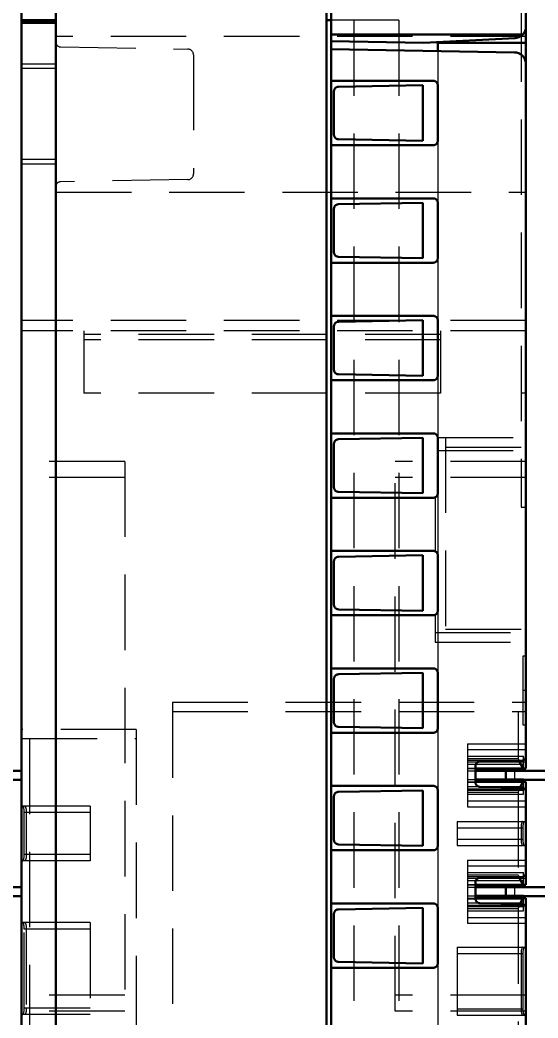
# Model space of a CAD drawing. Extents: x -891 to 6596, y -1 to 298.
# Drawn here: x -338.2 to -334.76, y 172.46 to 179.07 of the extents above; entities that cross this region are included whole.
import ezdxf

# ---------------------------------------------------------------- set-up
doc = ezdxf.new("R2010")
doc.units = 0
doc.header["$MEASUREMENT"] = 0
doc.linetypes.add('Center', pattern=[1.5, 0.45, -0.5, 0.05, -0.5])
doc.linetypes.add('DASHED', pattern=[0.75, 0.5, -0.25])
for name, color, linetype, lineweight in [('AM_0', 7, 'Continuous', 50), ('AM_4', 3, 'Continuous', 25), ('AM_7', 7, 'Center', 25), ('AM_9', 6, 'DASHED', 25)]:
    doc.layers.add(name, color=color, linetype=linetype, lineweight=lineweight)

msp = doc.modelspace()

# ---------------------------------------------------------------- linework, layer by layer
at = {"layer": 'AM_0'}
for p, q in [((-338.1855, 184.1191), (-338.1855, 164.5302)), ((-334.8449, 184.0728), (-334.8449, 174.1117)), ((-337.9578, 165.2317), (-337.9578, 180.1111)), ((-336.166, 165.2287), (-336.166, 180.1111)), ((-336.1356, 180.1111), (-336.1356, 164.9857)), ((-338.1855, 179.071), (-337.9578, 179.071)), ((-337.9578, 179.0607), (-338.1855, 179.0607)), ((-336.166, 179.071), (-336.1356, 179.071)), ((-334.8655, 178.9774), (-336.1356, 178.9774)), ((-336.1356, 178.9325), (-335.5222, 178.9218)), ((-335.5222, 178.9218), (-334.9169, 178.9536)), ((-335.4285, 178.867), (-335.4285, 178.9206)), ((-334.8449, 178.9206), (-335.4285, 178.9206)), ((-334.9195, 178.8582), (-336.1356, 178.8794)), ((-335.4588, 178.6698), (-336.1356, 178.6698)), ((-335.5273, 178.6403), (-336.0862, 178.6305)), ((-335.5273, 178.2725), (-335.5273, 178.6403)), ((-335.4285, 178.2733), (-335.4285, 178.6394)), ((-336.116, 178.6002), (-336.116, 178.3126)), ((-336.1356, 178.2429), (-335.4588, 178.2429)), ((-336.0862, 178.2822), (-335.5273, 178.2725)), ((-335.4588, 177.8908), (-336.1356, 177.8908)), ((-335.5273, 177.8613), (-336.0862, 177.8516)), ((-335.5273, 177.4935), (-335.5273, 177.8613)), ((-335.4285, 177.4943), (-335.4285, 177.8604)), ((-336.116, 177.8212), (-336.116, 177.5336)), ((-336.1356, 177.464), (-335.4588, 177.464)), ((-336.0862, 177.5032), (-335.5273, 177.4935)), ((-335.4588, 177.1118), (-336.1356, 177.1118)), ((-335.5273, 177.0823), (-336.0862, 177.0726)), ((-335.5273, 176.7145), (-335.5273, 177.0823)), ((-335.4285, 176.7154), (-335.4285, 177.0815)), ((-336.116, 177.0422), (-336.116, 176.7546)), ((-336.0862, 176.7243), (-335.5273, 176.7145)), ((-336.1356, 176.685), (-335.4588, 176.685)), ((-335.4588, 176.3329), (-336.1356, 176.3329)), ((-336.116, 176.2632), (-336.116, 175.9757)), ((-335.5273, 176.3034), (-336.0862, 176.2936)), ((-335.5273, 175.9355), (-335.5273, 176.3034)), ((-335.4285, 175.9364), (-335.4285, 176.3025)), ((-336.0862, 175.9453), (-335.5273, 175.9355)), ((-336.1356, 175.906), (-335.4588, 175.906)), ((-335.4588, 175.5539), (-336.1356, 175.5539)), ((-336.116, 175.4843), (-336.116, 175.1967)), ((-335.5273, 175.5244), (-336.0862, 175.5146)), ((-335.5273, 175.1566), (-335.5273, 175.5244)), ((-335.4285, 175.1574), (-335.4285, 175.5235)), ((-336.0862, 175.1663), (-335.5273, 175.1566)), ((-336.1356, 175.1271), (-335.4588, 175.1271)), ((-335.4588, 174.7749), (-336.1356, 174.7749)), ((-335.5273, 174.7454), (-336.0862, 174.7357)), ((-335.5273, 174.3776), (-335.5273, 174.7454)), ((-335.4285, 174.3785), (-335.4285, 174.7446)), ((-336.116, 174.7053), (-336.116, 174.4177)), ((-336.1356, 174.3481), (-335.4588, 174.3481)), ((-336.0862, 174.3874), (-335.5273, 174.3776)), ((-334.8748, 174.1625), (-335.1491, 174.1577)), ((-334.8891, 174.1623), (-334.8657, 174.1117)), ((-338.4862, 174.0965), (-338.1855, 174.0965)), ((-335.179, 174.1274), (-335.179, 174.02)), ((-335.179, 174.1117), (-334.8449, 174.1117)), ((-335.179, 174.0957), (-334.8598, 174.0957)), ((-334.9776, 174.0965), (-334.6769, 174.0965)), ((-334.9776, 174.0965), (-334.9776, 174.0358)), ((-334.8598, 174.0957), (-334.8598, 174.1117)), ((-338.4862, 174.0358), (-338.1855, 174.0358)), ((-335.179, 174.038), (-334.8598, 174.038)), ((-334.8449, 174.0221), (-335.179, 174.0221)), ((-334.9776, 174.0358), (-334.6769, 174.0358)), ((-334.8657, 174.0221), (-334.8828, 173.985)), ((-334.8598, 174.0221), (-334.8598, 174.038)), ((-334.8449, 174.0221), (-334.8449, 173.3403)), ((-335.4588, 173.996), (-336.1356, 173.996)), ((-335.5273, 173.9665), (-336.0862, 173.9567)), ((-335.5273, 173.5986), (-335.5273, 173.9665)), ((-335.4285, 173.5995), (-335.4285, 173.9656)), ((-335.1491, 173.9897), (-334.8748, 173.9849)), ((-336.116, 173.9263), (-336.116, 173.6388)), ((-336.0862, 173.6084), (-335.5273, 173.5986)), ((-336.1356, 173.5691), (-335.4588, 173.5691)), ((-335.179, 173.356), (-335.179, 173.2487)), ((-334.8748, 173.3912), (-335.1491, 173.3864)), ((-334.8891, 173.3909), (-334.8657, 173.3403)), ((-338.4862, 173.3251), (-338.1855, 173.3251)), ((-335.179, 173.3403), (-334.8449, 173.3403)), ((-335.179, 173.3244), (-334.8598, 173.3244)), ((-334.9776, 173.3251), (-334.6769, 173.3251)), ((-334.9776, 173.3251), (-334.9776, 173.2644)), ((-334.8598, 173.3244), (-334.8598, 173.3403)), ((-338.4862, 173.2644), (-338.1855, 173.2644)), ((-335.4588, 173.217), (-336.1356, 173.217)), ((-335.179, 173.2667), (-334.8598, 173.2667)), ((-334.8449, 173.2507), (-335.179, 173.2507)), ((-335.1491, 173.2183), (-334.8748, 173.2135)), ((-334.9776, 173.2644), (-334.6769, 173.2644)), ((-334.8657, 173.2507), (-334.8828, 173.2137)), ((-334.8598, 173.2507), (-334.8598, 173.2667)), ((-334.8449, 173.2507), (-334.8449, 168.712)), ((-336.116, 173.1474), (-336.116, 172.8598)), ((-335.5273, 173.1875), (-336.0862, 173.1777)), ((-335.5273, 172.8197), (-335.5273, 173.1875)), ((-335.4285, 172.8205), (-335.4285, 173.1866)), ((-336.0862, 172.8294), (-335.5273, 172.8197)), ((-336.1356, 172.7902), (-335.4588, 172.7902))]:
    msp.add_line(p, q, dxfattribs=at)
for points in [[(-334.8655, 178.9774), (-334.8702, 178.9728), (-334.8753, 178.9686), (-334.8808, 178.9649), (-334.8866, 178.9616), (-334.8926, 178.9589), (-334.8989, 178.9567), (-334.9053, 178.9551), (-334.9118, 178.954), (-334.9169, 178.9536)], [(-334.9195, 178.8582), (-334.9129, 178.8578), (-334.9064, 178.8568), (-334.8999, 178.8552), (-334.8936, 178.8531), (-334.8876, 178.8505), (-334.8817, 178.8473), (-334.8762, 178.8437), (-334.871, 178.8395), (-334.8662, 178.835), (-334.8618, 178.83), (-334.8579, 178.8247), (-334.8544, 178.8191), (-334.8515, 178.8131), (-334.8491, 178.807), (-334.8472, 178.8006), (-334.8459, 178.7941), (-334.8451, 178.7875), (-334.8449, 178.7822)], [(-335.4285, 178.6394), (-335.4286, 178.6421), (-335.4289, 178.6447), (-335.4295, 178.6473), (-335.4303, 178.6498), (-335.4313, 178.6522), (-335.4325, 178.6546), (-335.434, 178.6568), (-335.4356, 178.6589), (-335.4374, 178.6609), (-335.4393, 178.6627), (-335.4414, 178.6643), (-335.4437, 178.6657), (-335.446, 178.6669), (-335.4484, 178.668), (-335.451, 178.6687), (-335.4536, 178.6693), (-335.4562, 178.6697), (-335.4588, 178.6698)], [(-336.0862, 178.6305), (-336.0888, 178.6304), (-336.0914, 178.63), (-336.094, 178.6293), (-336.0965, 178.6285), (-336.099, 178.6275), (-336.1013, 178.6262), (-336.1035, 178.6247), (-336.1056, 178.6231), (-336.1075, 178.6213), (-336.1093, 178.6193), (-336.1108, 178.6171), (-336.1122, 178.6149), (-336.1134, 178.6125), (-336.1144, 178.61), (-336.1151, 178.6075), (-336.1157, 178.6049), (-336.116, 178.6023), (-336.116, 178.6002)], [(-336.116, 178.3126), (-336.1159, 178.3099), (-336.1156, 178.3073), (-336.115, 178.3047), (-336.1142, 178.3022), (-336.1132, 178.2997), (-336.112, 178.2974), (-336.1105, 178.2952), (-336.1089, 178.2931), (-336.1071, 178.2911), (-336.1052, 178.2893), (-336.1031, 178.2877), (-336.1008, 178.2863), (-336.0985, 178.285), (-336.096, 178.284), (-336.0935, 178.2832), (-336.0909, 178.2827), (-336.0883, 178.2823), (-336.0862, 178.2822)], [(-335.4588, 178.2429), (-335.4562, 178.2431), (-335.4536, 178.2434), (-335.451, 178.244), (-335.4484, 178.2448), (-335.446, 178.2458), (-335.4437, 178.247), (-335.4414, 178.2484), (-335.4393, 178.25), (-335.4374, 178.2518), (-335.4356, 178.2538), (-335.434, 178.2559), (-335.4325, 178.2581), (-335.4313, 178.2605), (-335.4303, 178.2629), (-335.4295, 178.2655), (-335.4289, 178.268), (-335.4286, 178.2707), (-335.4285, 178.2733)], [(-336.0862, 177.8516), (-336.0888, 177.8514), (-336.0914, 177.851), (-336.094, 177.8504), (-336.0965, 177.8495), (-336.099, 177.8485), (-336.1013, 177.8472), (-336.1035, 177.8458), (-336.1056, 177.8441), (-336.1075, 177.8423), (-336.1093, 177.8403), (-336.1108, 177.8382), (-336.1122, 177.8359), (-336.1134, 177.8335), (-336.1144, 177.8311), (-336.1151, 177.8285), (-336.1157, 177.8259), (-336.116, 177.8233), (-336.116, 177.8212)], [(-335.4285, 177.8604), (-335.4286, 177.8631), (-335.4289, 177.8657), (-335.4295, 177.8683), (-335.4303, 177.8708), (-335.4313, 177.8733), (-335.4325, 177.8756), (-335.434, 177.8779), (-335.4356, 177.88), (-335.4374, 177.8819), (-335.4393, 177.8837), (-335.4414, 177.8853), (-335.4437, 177.8867), (-335.446, 177.888), (-335.4484, 177.889), (-335.451, 177.8898), (-335.4536, 177.8904), (-335.4562, 177.8907), (-335.4588, 177.8908)], [(-336.116, 177.5336), (-336.1159, 177.531), (-336.1156, 177.5283), (-336.115, 177.5257), (-336.1142, 177.5232), (-336.1132, 177.5208), (-336.112, 177.5184), (-336.1105, 177.5162), (-336.1089, 177.5141), (-336.1071, 177.5121), (-336.1052, 177.5103), (-336.1031, 177.5087), (-336.1008, 177.5073), (-336.0985, 177.5061), (-336.096, 177.5051), (-336.0935, 177.5043), (-336.0909, 177.5037), (-336.0883, 177.5033), (-336.0862, 177.5032)], [(-335.4588, 177.464), (-335.4562, 177.4641), (-335.4536, 177.4644), (-335.451, 177.465), (-335.4484, 177.4658), (-335.446, 177.4668), (-335.4437, 177.468), (-335.4414, 177.4695), (-335.4393, 177.4711), (-335.4374, 177.4729), (-335.4356, 177.4748), (-335.434, 177.4769), (-335.4325, 177.4792), (-335.4313, 177.4815), (-335.4303, 177.484), (-335.4295, 177.4865), (-335.4289, 177.4891), (-335.4286, 177.4917), (-335.4285, 177.4943)], [(-336.0862, 177.0726), (-336.0888, 177.0724), (-336.0914, 177.072), (-336.094, 177.0714), (-336.0965, 177.0706), (-336.099, 177.0695), (-336.1013, 177.0682), (-336.1035, 177.0668), (-336.1056, 177.0651), (-336.1075, 177.0633), (-336.1093, 177.0613), (-336.1108, 177.0592), (-336.1122, 177.0569), (-336.1134, 177.0546), (-336.1144, 177.0521), (-336.1151, 177.0496), (-336.1157, 177.047), (-336.116, 177.0443), (-336.116, 177.0422)], [(-335.4285, 177.0815), (-335.4286, 177.0841), (-335.4289, 177.0867), (-335.4295, 177.0893), (-335.4303, 177.0919), (-335.4313, 177.0943), (-335.4325, 177.0967), (-335.434, 177.0989), (-335.4356, 177.101), (-335.4374, 177.1029), (-335.4393, 177.1047), (-335.4414, 177.1064), (-335.4437, 177.1078), (-335.446, 177.109), (-335.4484, 177.11), (-335.451, 177.1108), (-335.4536, 177.1114), (-335.4562, 177.1117), (-335.4588, 177.1118)], [(-336.116, 176.7546), (-336.1159, 176.752), (-336.1156, 176.7494), (-336.115, 176.7468), (-336.1142, 176.7442), (-336.1132, 176.7418), (-336.112, 176.7394), (-336.1105, 176.7372), (-336.1089, 176.7351), (-336.1071, 176.7332), (-336.1052, 176.7314), (-336.1031, 176.7298), (-336.1008, 176.7283), (-336.0985, 176.7271), (-336.096, 176.7261), (-336.0935, 176.7253), (-336.0909, 176.7247), (-336.0883, 176.7244), (-336.0862, 176.7243)], [(-335.4588, 176.685), (-335.4562, 176.6851), (-335.4536, 176.6855), (-335.451, 176.686), (-335.4484, 176.6868), (-335.446, 176.6879), (-335.4437, 176.6891), (-335.4414, 176.6905), (-335.4393, 176.6921), (-335.4374, 176.6939), (-335.4356, 176.6959), (-335.434, 176.698), (-335.4325, 176.7002), (-335.4313, 176.7025), (-335.4303, 176.705), (-335.4295, 176.7075), (-335.4289, 176.7101), (-335.4286, 176.7127), (-335.4285, 176.7154)], [(-335.4285, 176.3025), (-335.4286, 176.3052), (-335.4289, 176.3078), (-335.4295, 176.3104), (-335.4303, 176.3129), (-335.4313, 176.3153), (-335.4325, 176.3177), (-335.434, 176.3199), (-335.4356, 176.322), (-335.4374, 176.324), (-335.4393, 176.3258), (-335.4414, 176.3274), (-335.4437, 176.3288), (-335.446, 176.33), (-335.4484, 176.331), (-335.451, 176.3318), (-335.4536, 176.3324), (-335.4562, 176.3328), (-335.4588, 176.3329)], [(-336.0862, 176.2936), (-336.0888, 176.2935), (-336.0914, 176.2931), (-336.094, 176.2924), (-336.0965, 176.2916), (-336.099, 176.2905), (-336.1013, 176.2893), (-336.1035, 176.2878), (-336.1056, 176.2862), (-336.1075, 176.2843), (-336.1093, 176.2824), (-336.1108, 176.2802), (-336.1122, 176.278), (-336.1134, 176.2756), (-336.1144, 176.2731), (-336.1151, 176.2706), (-336.1157, 176.268), (-336.116, 176.2654), (-336.116, 176.2632)], [(-336.116, 175.9757), (-336.1159, 175.973), (-336.1156, 175.9704), (-336.115, 175.9678), (-336.1142, 175.9653), (-336.1132, 175.9628), (-336.112, 175.9605), (-336.1105, 175.9582), (-336.1089, 175.9561), (-336.1071, 175.9542), (-336.1052, 175.9524), (-336.1031, 175.9508), (-336.1008, 175.9494), (-336.0985, 175.9481), (-336.096, 175.9471), (-336.0935, 175.9463), (-336.0909, 175.9458), (-336.0883, 175.9454), (-336.0862, 175.9453)], [(-335.4588, 175.906), (-335.4562, 175.9062), (-335.4536, 175.9065), (-335.451, 175.9071), (-335.4484, 175.9079), (-335.446, 175.9089), (-335.4437, 175.9101), (-335.4414, 175.9115), (-335.4393, 175.9131), (-335.4374, 175.9149), (-335.4356, 175.9169), (-335.434, 175.919), (-335.4325, 175.9212), (-335.4313, 175.9236), (-335.4303, 175.926), (-335.4295, 175.9285), (-335.4289, 175.9311), (-335.4286, 175.9338), (-335.4285, 175.9364)], [(-335.4285, 175.5235), (-335.4286, 175.5262), (-335.4289, 175.5288), (-335.4295, 175.5314), (-335.4303, 175.5339), (-335.4313, 175.5364), (-335.4325, 175.5387), (-335.434, 175.541), (-335.4356, 175.5431), (-335.4374, 175.545), (-335.4393, 175.5468), (-335.4414, 175.5484), (-335.4437, 175.5498), (-335.446, 175.5511), (-335.4484, 175.5521), (-335.451, 175.5529), (-335.4536, 175.5534), (-335.4562, 175.5538), (-335.4588, 175.5539)], [(-336.0862, 175.5146), (-336.0888, 175.5145), (-336.0914, 175.5141), (-336.094, 175.5135), (-336.0965, 175.5126), (-336.099, 175.5116), (-336.1013, 175.5103), (-336.1035, 175.5088), (-336.1056, 175.5072), (-336.1075, 175.5054), (-336.1093, 175.5034), (-336.1108, 175.5013), (-336.1122, 175.499), (-336.1134, 175.4966), (-336.1144, 175.4942), (-336.1151, 175.4916), (-336.1157, 175.489), (-336.116, 175.4864), (-336.116, 175.4843)], [(-336.116, 175.1967), (-336.1159, 175.194), (-336.1156, 175.1914), (-336.115, 175.1888), (-336.1142, 175.1863), (-336.1132, 175.1839), (-336.112, 175.1815), (-336.1105, 175.1793), (-336.1089, 175.1772), (-336.1071, 175.1752), (-336.1052, 175.1734), (-336.1031, 175.1718), (-336.1008, 175.1704), (-336.0985, 175.1692), (-336.096, 175.1682), (-336.0935, 175.1674), (-336.0909, 175.1668), (-336.0883, 175.1664), (-336.0862, 175.1663)], [(-335.4588, 175.1271), (-335.4562, 175.1272), (-335.4536, 175.1275), (-335.451, 175.1281), (-335.4484, 175.1289), (-335.446, 175.1299), (-335.4437, 175.1311), (-335.4414, 175.1326), (-335.4393, 175.1342), (-335.4374, 175.136), (-335.4356, 175.1379), (-335.434, 175.14), (-335.4325, 175.1423), (-335.4313, 175.1446), (-335.4303, 175.147), (-335.4295, 175.1496), (-335.4289, 175.1522), (-335.4286, 175.1548), (-335.4285, 175.1574)], [(-336.0862, 174.7357), (-336.0888, 174.7355), (-336.0914, 174.7351), (-336.094, 174.7345), (-336.0965, 174.7337), (-336.099, 174.7326), (-336.1013, 174.7313), (-336.1035, 174.7299), (-336.1056, 174.7282), (-336.1075, 174.7264), (-336.1093, 174.7244), (-336.1108, 174.7223), (-336.1122, 174.72), (-336.1134, 174.7177), (-336.1144, 174.7152), (-336.1151, 174.7127), (-336.1157, 174.7101), (-336.116, 174.7074), (-336.116, 174.7053)], [(-335.4285, 174.7446), (-335.4286, 174.7472), (-335.4289, 174.7498), (-335.4295, 174.7524), (-335.4303, 174.755), (-335.4313, 174.7574), (-335.4325, 174.7598), (-335.434, 174.762), (-335.4356, 174.7641), (-335.4374, 174.766), (-335.4393, 174.7678), (-335.4414, 174.7694), (-335.4437, 174.7709), (-335.446, 174.7721), (-335.4484, 174.7731), (-335.451, 174.7739), (-335.4536, 174.7745), (-335.4562, 174.7748), (-335.4588, 174.7749)], [(-336.116, 174.4177), (-336.1159, 174.4151), (-336.1156, 174.4125), (-336.115, 174.4099), (-336.1142, 174.4073), (-336.1132, 174.4049), (-336.112, 174.4025), (-336.1105, 174.4003), (-336.1089, 174.3982), (-336.1071, 174.3963), (-336.1052, 174.3945), (-336.1031, 174.3928), (-336.1008, 174.3914), (-336.0985, 174.3902), (-336.096, 174.3892), (-336.0935, 174.3884), (-336.0909, 174.3878), (-336.0883, 174.3875), (-336.0862, 174.3874)], [(-335.4588, 174.3481), (-335.4562, 174.3482), (-335.4536, 174.3486), (-335.451, 174.3491), (-335.4484, 174.3499), (-335.446, 174.3509), (-335.4437, 174.3522), (-335.4414, 174.3536), (-335.4393, 174.3552), (-335.4374, 174.357), (-335.4356, 174.3589), (-335.434, 174.361), (-335.4325, 174.3633), (-335.4313, 174.3656), (-335.4303, 174.3681), (-335.4295, 174.3706), (-335.4289, 174.3732), (-335.4286, 174.3758), (-335.4285, 174.3785)], [(-335.1491, 174.1577), (-335.1518, 174.1576), (-335.1544, 174.1572), (-335.157, 174.1566), (-335.1595, 174.1557), (-335.1619, 174.1547), (-335.1643, 174.1534), (-335.1665, 174.152), (-335.1685, 174.1503), (-335.1705, 174.1485), (-335.1722, 174.1465), (-335.1738, 174.1444), (-335.1752, 174.1421), (-335.1764, 174.1397), (-335.1773, 174.1373), (-335.1781, 174.1347), (-335.1786, 174.1321), (-335.1789, 174.1295), (-335.179, 174.1274)], [(-334.8748, 174.1625), (-334.8721, 174.1627), (-334.8695, 174.1631), (-334.8669, 174.1637), (-334.8644, 174.1646), (-334.862, 174.1656), (-334.8597, 174.1669), (-334.8574, 174.1683), (-334.8554, 174.17), (-334.8534, 174.1718), (-334.8517, 174.1738), (-334.8501, 174.1759), (-334.8487, 174.1782), (-334.8475, 174.1806), (-334.8466, 174.183), (-334.8458, 174.1856), (-334.8453, 174.1882), (-334.845, 174.1908), (-334.8449, 174.1929)], [(-335.179, 174.02), (-335.1789, 174.0174), (-335.1785, 174.0148), (-335.1779, 174.0122), (-335.1772, 174.0097), (-335.1761, 174.0072), (-335.1749, 174.0049), (-335.1735, 174.0026), (-335.1719, 174.0005), (-335.1701, 173.9986), (-335.1681, 173.9968), (-335.166, 173.9952), (-335.1638, 173.9937), (-335.1614, 173.9925), (-335.159, 173.9915), (-335.1565, 173.9907), (-335.1539, 173.9901), (-335.1513, 173.9898), (-335.1491, 173.9897)], [(-336.0862, 173.9567), (-336.0888, 173.9565), (-336.0914, 173.9562), (-336.094, 173.9555), (-336.0965, 173.9547), (-336.099, 173.9536), (-336.1013, 173.9524), (-336.1035, 173.9509), (-336.1056, 173.9493), (-336.1075, 173.9474), (-336.1093, 173.9455), (-336.1108, 173.9433), (-336.1122, 173.9411), (-336.1134, 173.9387), (-336.1144, 173.9362), (-336.1151, 173.9337), (-336.1157, 173.9311), (-336.116, 173.9285), (-336.116, 173.9263)], [(-335.4285, 173.9656), (-335.4286, 173.9682), (-335.4289, 173.9709), (-335.4295, 173.9735), (-335.4303, 173.976), (-335.4313, 173.9784), (-335.4325, 173.9808), (-335.434, 173.983), (-335.4356, 173.9851), (-335.4374, 173.9871), (-335.4393, 173.9889), (-335.4414, 173.9905), (-335.4437, 173.9919), (-335.446, 173.9931), (-335.4484, 173.9941), (-335.451, 173.9949), (-335.4536, 173.9955), (-335.4562, 173.9959), (-335.4588, 173.996)], [(-334.8449, 173.9545), (-334.845, 173.9572), (-334.8454, 173.9598), (-334.846, 173.9624), (-334.8468, 173.9649), (-334.8478, 173.9674), (-334.849, 173.9697), (-334.8504, 173.9719), (-334.852, 173.974), (-334.8538, 173.976), (-334.8558, 173.9778), (-334.8579, 173.9794), (-334.8601, 173.9808), (-334.8625, 173.982), (-334.8649, 173.9831), (-334.8674, 173.9839), (-334.87, 173.9844), (-334.8726, 173.9848), (-334.8748, 173.9849)], [(-336.116, 173.6388), (-336.1159, 173.6361), (-336.1156, 173.6335), (-336.115, 173.6309), (-336.1142, 173.6284), (-336.1132, 173.6259), (-336.112, 173.6236), (-336.1105, 173.6213), (-336.1089, 173.6192), (-336.1071, 173.6173), (-336.1052, 173.6155), (-336.1031, 173.6139), (-336.1008, 173.6125), (-336.0985, 173.6112), (-336.096, 173.6102), (-336.0935, 173.6094), (-336.0909, 173.6088), (-336.0883, 173.6085), (-336.0862, 173.6084)], [(-335.4588, 173.5691), (-335.4562, 173.5692), (-335.4536, 173.5696), (-335.451, 173.5702), (-335.4484, 173.571), (-335.446, 173.572), (-335.4437, 173.5732), (-335.4414, 173.5746), (-335.4393, 173.5762), (-335.4374, 173.578), (-335.4356, 173.58), (-335.434, 173.5821), (-335.4325, 173.5843), (-335.4313, 173.5867), (-335.4303, 173.5891), (-335.4295, 173.5916), (-335.4289, 173.5942), (-335.4286, 173.5969), (-335.4285, 173.5995)], [(-334.8748, 173.3912), (-334.8721, 173.3913), (-334.8695, 173.3917), (-334.8669, 173.3923), (-334.8644, 173.3932), (-334.862, 173.3942), (-334.8597, 173.3955), (-334.8574, 173.397), (-334.8554, 173.3986), (-334.8534, 173.4004), (-334.8517, 173.4024), (-334.8501, 173.4045), (-334.8487, 173.4068), (-334.8475, 173.4092), (-334.8466, 173.4116), (-334.8458, 173.4142), (-334.8453, 173.4168), (-334.845, 173.4194), (-334.8449, 173.4215)], [(-335.1491, 173.3864), (-335.1518, 173.3862), (-335.1544, 173.3858), (-335.157, 173.3852), (-335.1595, 173.3844), (-335.1619, 173.3833), (-335.1643, 173.382), (-335.1665, 173.3806), (-335.1685, 173.3789), (-335.1705, 173.3771), (-335.1722, 173.3751), (-335.1738, 173.373), (-335.1752, 173.3707), (-335.1764, 173.3684), (-335.1773, 173.3659), (-335.1781, 173.3634), (-335.1786, 173.3608), (-335.1789, 173.3581), (-335.179, 173.356)], [(-335.4285, 173.1866), (-335.4286, 173.1893), (-335.4289, 173.1919), (-335.4295, 173.1945), (-335.4303, 173.197), (-335.4313, 173.1995), (-335.4325, 173.2018), (-335.434, 173.204), (-335.4356, 173.2062), (-335.4374, 173.2081), (-335.4393, 173.2099), (-335.4414, 173.2115), (-335.4437, 173.2129), (-335.446, 173.2142), (-335.4484, 173.2152), (-335.451, 173.216), (-335.4536, 173.2165), (-335.4562, 173.2169), (-335.4588, 173.217)], [(-335.179, 173.2487), (-335.1789, 173.246), (-335.1785, 173.2434), (-335.1779, 173.2408), (-335.1772, 173.2383), (-335.1761, 173.2358), (-335.1749, 173.2335), (-335.1735, 173.2312), (-335.1719, 173.2291), (-335.1701, 173.2272), (-335.1681, 173.2254), (-335.166, 173.2238), (-335.1638, 173.2224), (-335.1614, 173.2211), (-335.159, 173.2201), (-335.1565, 173.2193), (-335.1539, 173.2188), (-335.1513, 173.2184), (-335.1491, 173.2183)], [(-334.8449, 173.1831), (-334.845, 173.1858), (-334.8454, 173.1884), (-334.846, 173.191), (-334.8468, 173.1935), (-334.8478, 173.196), (-334.849, 173.1983), (-334.8504, 173.2006), (-334.852, 173.2027), (-334.8538, 173.2046), (-334.8558, 173.2064), (-334.8579, 173.208), (-334.8601, 173.2094), (-334.8625, 173.2107), (-334.8649, 173.2117), (-334.8674, 173.2125), (-334.87, 173.2131), (-334.8726, 173.2134), (-334.8748, 173.2135)], [(-336.0862, 173.1777), (-336.0888, 173.1776), (-336.0914, 173.1772), (-336.094, 173.1766), (-336.0965, 173.1757), (-336.099, 173.1747), (-336.1013, 173.1734), (-336.1035, 173.1719), (-336.1056, 173.1703), (-336.1075, 173.1685), (-336.1093, 173.1665), (-336.1108, 173.1644), (-336.1122, 173.1621), (-336.1134, 173.1597), (-336.1144, 173.1573), (-336.1151, 173.1547), (-336.1157, 173.1521), (-336.116, 173.1495), (-336.116, 173.1474)], [(-336.116, 172.8598), (-336.1159, 172.8571), (-336.1156, 172.8545), (-336.115, 172.8519), (-336.1142, 172.8494), (-336.1132, 172.847), (-336.112, 172.8446), (-336.1105, 172.8424), (-336.1089, 172.8403), (-336.1071, 172.8383), (-336.1052, 172.8365), (-336.1031, 172.8349), (-336.1008, 172.8335), (-336.0985, 172.8323), (-336.096, 172.8313), (-336.0935, 172.8305), (-336.0909, 172.8299), (-336.0883, 172.8295), (-336.0862, 172.8294)], [(-335.4588, 172.7902), (-335.4562, 172.7903), (-335.4536, 172.7906), (-335.451, 172.7912), (-335.4484, 172.792), (-335.446, 172.793), (-335.4437, 172.7942), (-335.4414, 172.7957), (-335.4393, 172.7973), (-335.4374, 172.7991), (-335.4356, 172.801), (-335.434, 172.8031), (-335.4325, 172.8053), (-335.4313, 172.8077), (-335.4303, 172.8101), (-335.4295, 172.8127), (-335.4289, 172.8153), (-335.4286, 172.8179), (-335.4285, 172.8205)]]:
    msp.add_lwpolyline(points, dxfattribs=at)
msp.add_arc((-334.9208, 179.0294), 0.0759, 316.82948, 0, dxfattribs=at)
at = {"layer": 'AM_4'}
for p, q in [((-337.9578, 179.0494), (-338.1855, 179.0494)), ((-334.9199, 174.0965), (-334.9199, 174.0358)), ((-334.9199, 173.3251), (-334.9199, 173.2644))]:
    msp.add_line(p, q, dxfattribs=at)
at = {"layer": 'AM_7'}
msp.add_line((-334.844, 174.628), (-334.8652, 174.628), dxfattribs=at)
at = {"layer": 'AM_9'}
for p, q in [((-334.8753, 180.6638), (-334.8753, 175.8427)), ((-335.6861, 179.071), (-336.1356, 179.071)), ((-335.9838, 179.071), (-335.9838, 165.2287)), ((-335.6861, 179.071), (-335.6861, 165.2287)), ((-334.8449, 178.9635), (-337.9578, 178.9635)), ((-337.9279, 178.8946), (-337.084, 178.8799)), ((-337.0467, 178.8419), (-337.0467, 178.0529)), ((-335.4285, 178.867), (-335.4285, 178.6394)), ((-337.9578, 178.7809), (-338.1855, 178.7809)), ((-337.9578, 178.7506), (-338.1855, 178.7506)), ((-335.4285, 178.2733), (-335.4285, 177.8604)), ((-337.9578, 178.1477), (-338.1855, 178.1477)), ((-337.9578, 178.1174), (-338.1855, 178.1174)), ((-337.084, 178.0149), (-337.9279, 178.0002)), ((-337.9578, 177.9314), (-334.8449, 177.9314)), ((-335.4285, 177.4943), (-335.4285, 177.0815)), ((-334.8449, 177.0818), (-338.1855, 177.0818)), ((-334.8449, 177.0119), (-338.1855, 177.0119)), ((-337.7721, 177.0119), (-337.7721, 176.6004)), ((-335.4104, 176.988), (-337.7721, 176.988)), ((-335.4104, 177.0119), (-335.4104, 176.6004)), ((-335.4104, 176.9521), (-337.7721, 176.9521)), ((-335.4285, 176.7154), (-335.4285, 176.3025)), ((-335.4104, 176.6004), (-337.7721, 176.6004)), ((-334.8753, 176.6019), (-334.8449, 176.6019)), ((-335.4287, 176.3058), (-334.8449, 176.3058)), ((-335.3764, 176.3058), (-335.3764, 174.9483)), ((-335.4285, 176.2194), (-334.8449, 176.2194)), ((-335.3764, 176.2405), (-334.8449, 176.2405)), ((-337.5022, 176.1464), (-338.1855, 176.1464)), ((-337.5022, 176.1464), (-337.5022, 172.5021)), ((-334.8449, 176.1464), (-335.7104, 176.1464)), ((-335.7104, 172.5021), (-335.7104, 176.1464)), ((-337.5022, 176.0401), (-338.1855, 176.0401)), ((-334.8449, 176.0401), (-335.7104, 176.0401)), ((-335.4285, 175.9364), (-335.4285, 175.5235)), ((-335.4462, 175.9088), (-335.4462, 175.5512)), ((-334.8753, 175.8427), (-334.8449, 175.8427)), ((-335.4462, 175.1298), (-335.4462, 174.9483)), ((-335.4285, 175.1574), (-335.4285, 174.7446)), ((-335.4462, 175.0137), (-334.8449, 175.0137)), ((-335.3764, 175.0348), (-334.8449, 175.0348)), ((-335.4462, 174.9483), (-334.8449, 174.9483)), ((-334.8449, 174.8557), (-334.8642, 174.8557)), ((-334.8642, 174.8557), (-334.8642, 174.4002)), ((-337.1864, 174.5505), (-337.1864, 167.4107)), ((-337.1864, 174.5505), (-334.8449, 174.5505)), ((-337.1864, 174.4883), (-334.8449, 174.4883)), ((-334.8966, 174.4883), (-334.8966, 174.1783)), ((-334.8642, 174.4002), (-334.8449, 174.4002)), ((-337.4263, 174.3698), (-338.1855, 174.3698)), ((-337.4263, 174.3698), (-337.4263, 167.5914)), ((-335.4285, 174.3785), (-335.4285, 173.9656)), ((-338.1855, 174.3091), (-337.4263, 174.3091)), ((-338.1339, 174.3091), (-338.1339, 167.6522)), ((-335.2306, 174.2757), (-334.8449, 174.2757)), ((-335.2306, 174.2757), (-335.2306, 173.8581)), ((-335.2306, 174.2377), (-334.8449, 174.2377)), ((-335.2306, 174.1937), (-334.8598, 174.1937)), ((-335.2306, 174.1783), (-334.8966, 174.1783)), ((-335.2306, 174.1666), (-334.8598, 174.1666)), ((-335.2306, 174.1565), (-334.8598, 174.1565)), ((-335.2306, 174.1564), (-334.8449, 174.1564)), ((-335.2306, 174.1411), (-334.8598, 174.1411)), ((-334.8966, 174.1783), (-334.8891, 174.1623)), ((-334.8598, 174.1117), (-334.8598, 174.1937)), ((-335.2306, 174.114), (-334.8598, 174.114)), ((-335.2306, 174.1117), (-335.179, 174.1117)), ((-335.2306, 174.0957), (-335.179, 174.0957)), ((-335.2306, 174.038), (-335.179, 174.038)), ((-335.2306, 174.0221), (-335.179, 174.0221)), ((-335.2306, 174.0197), (-334.8598, 174.0197)), ((-334.8598, 173.9401), (-334.8598, 174.0221)), ((-335.2306, 173.9927), (-334.8598, 173.9927)), ((-335.2306, 173.9774), (-334.8449, 173.9774)), ((-335.2306, 173.9773), (-334.8598, 173.9773)), ((-335.2306, 173.9671), (-334.8598, 173.9671)), ((-335.2306, 173.9555), (-334.8966, 173.9555)), ((-335.2306, 173.9401), (-334.8598, 173.9401)), ((-334.8828, 173.985), (-334.8966, 173.9555)), ((-334.8966, 173.9555), (-334.8966, 173.4069)), ((-335.2306, 173.8961), (-334.8449, 173.8961)), ((-337.73, 173.8611), (-338.1855, 173.8611)), ((-337.73, 173.8186), (-338.1672, 173.8186)), ((-338.1672, 173.5423), (-338.1672, 173.8186)), ((-338.1538, 173.8186), (-338.1538, 173.5423)), ((-337.73, 173.8611), (-337.73, 173.4997)), ((-335.2306, 173.8581), (-334.8449, 173.8581)), ((-335.3005, 173.7609), (-335.3005, 173.6)), ((-335.3005, 173.7609), (-334.8449, 173.7609)), ((-335.3005, 173.7184), (-334.8632, 173.7184)), ((-334.8766, 173.7184), (-334.8766, 173.6425)), ((-334.8632, 173.6425), (-334.8632, 173.7184)), ((-335.3005, 173.6425), (-334.8632, 173.6425)), ((-337.73, 173.5423), (-338.1672, 173.5423)), ((-335.4285, 173.5995), (-335.4285, 173.1866)), ((-335.3005, 173.6), (-334.8449, 173.6)), ((-337.73, 173.4997), (-338.1855, 173.4997)), ((-335.2306, 173.5043), (-334.8449, 173.5043)), ((-335.2306, 173.5043), (-335.2306, 173.0867)), ((-335.2306, 173.4663), (-334.8449, 173.4663)), ((-335.2306, 173.4223), (-334.8598, 173.4223)), ((-334.8598, 173.3403), (-334.8598, 173.4223)), ((-335.2306, 173.4069), (-334.8966, 173.4069)), ((-335.2306, 173.3953), (-334.8598, 173.3953)), ((-335.2306, 173.3851), (-334.8598, 173.3851)), ((-335.2306, 173.385), (-334.8449, 173.385)), ((-335.2306, 173.3697), (-334.8598, 173.3697)), ((-335.2306, 173.3427), (-334.8598, 173.3427)), ((-334.8966, 173.4069), (-334.8891, 173.3909)), ((-335.2306, 173.3403), (-335.179, 173.3403)), ((-335.2306, 173.3244), (-335.179, 173.3244)), ((-335.2306, 173.2667), (-335.179, 173.2667)), ((-335.2306, 173.2507), (-335.179, 173.2507)), ((-335.2306, 173.2483), (-334.8598, 173.2483)), ((-335.2306, 173.2213), (-334.8598, 173.2213)), ((-334.8828, 173.2137), (-334.8966, 173.1841)), ((-334.8598, 173.1687), (-334.8598, 173.2507)), ((-335.2306, 173.206), (-334.8449, 173.206)), ((-335.2306, 173.2059), (-334.8598, 173.2059)), ((-335.2306, 173.1957), (-334.8598, 173.1957)), ((-335.2306, 173.1841), (-334.8966, 173.1841)), ((-335.2306, 173.1687), (-334.8598, 173.1687)), ((-334.8966, 173.1841), (-334.8966, 168.7787)), ((-337.73, 173.0898), (-338.1855, 173.0898)), ((-337.73, 173.0898), (-337.73, 172.4809)), ((-335.2306, 173.1247), (-334.8449, 173.1247)), ((-335.2306, 173.0867), (-334.8449, 173.0867)), ((-337.73, 173.0472), (-338.1672, 173.0472)), ((-338.1672, 172.5234), (-338.1672, 173.0472)), ((-338.1538, 173.0472), (-338.1538, 172.5234)), ((-335.3005, 172.9273), (-334.8449, 172.9273)), ((-335.3005, 172.9273), (-335.3005, 172.4763)), ((-335.3005, 172.8848), (-334.8632, 172.8848)), ((-334.8766, 172.8848), (-334.8766, 172.5188)), ((-334.8632, 172.5188), (-334.8632, 172.8848)), ((-335.4285, 172.8205), (-335.4285, 172.4077)), ((-337.5022, 172.6084), (-338.1855, 172.6084)), ((-334.8449, 172.6084), (-335.7104, 172.6084)), ((-337.5022, 172.5021), (-338.1855, 172.5021)), ((-337.73, 172.5234), (-338.1672, 172.5234)), ((-334.8449, 172.5021), (-335.7104, 172.5021)), ((-335.3005, 172.5188), (-334.8632, 172.5188)), ((-337.73, 172.4809), (-338.1855, 172.4809)), ((-335.3005, 172.4763), (-334.8449, 172.4763))]:
    msp.add_line(p, q, dxfattribs=at)
for points in [[(-338.1672, 173.8186), (-338.1673, 173.8223), (-338.1674, 173.826), (-338.1676, 173.8296), (-338.1679, 173.8332), (-338.1683, 173.8366), (-338.1688, 173.8399), (-338.1693, 173.843), (-338.1699, 173.8459), (-338.1706, 173.8487), (-338.1713, 173.8512), (-338.1721, 173.8534), (-338.1729, 173.8554), (-338.1738, 173.8571), (-338.1747, 173.8586), (-338.1757, 173.8597), (-338.1766, 173.8605), (-338.1776, 173.861), (-338.1786, 173.8611)], [(-338.1652, 173.8611), (-338.1642, 173.861), (-338.1632, 173.8605), (-338.1623, 173.8597), (-338.1613, 173.8586), (-338.1604, 173.8571), (-338.1595, 173.8554), (-338.1587, 173.8534), (-338.1579, 173.8512), (-338.1572, 173.8487), (-338.1565, 173.8459), (-338.1559, 173.843), (-338.1553, 173.8399), (-338.1549, 173.8366), (-338.1545, 173.8332), (-338.1542, 173.8296), (-338.154, 173.826), (-338.1539, 173.8223), (-338.1538, 173.8186)], [(-334.8652, 173.7609), (-334.8662, 173.7607), (-334.8672, 173.7603), (-334.8682, 173.7595), (-334.8691, 173.7583), (-334.8701, 173.7569), (-334.8709, 173.7552), (-334.8718, 173.7532), (-334.8726, 173.751), (-334.8733, 173.7485), (-334.874, 173.7457), (-334.8746, 173.7428), (-334.8751, 173.7397), (-334.8756, 173.7364), (-334.8759, 173.7329), (-334.8762, 173.7294), (-334.8765, 173.7258), (-334.8766, 173.7221), (-334.8766, 173.7184)], [(-334.8632, 173.7184), (-334.8632, 173.7221), (-334.863, 173.7258), (-334.8628, 173.7294), (-334.8625, 173.7329), (-334.8621, 173.7364), (-334.8617, 173.7397), (-334.8612, 173.7428), (-334.8606, 173.7457), (-334.8599, 173.7485), (-334.8592, 173.751), (-334.8584, 173.7532), (-334.8575, 173.7552), (-334.8566, 173.7569), (-334.8557, 173.7583), (-334.8548, 173.7595), (-334.8538, 173.7603), (-334.8528, 173.7607), (-334.8518, 173.7609)], [(-334.8766, 173.6425), (-334.8766, 173.6388), (-334.8765, 173.6351), (-334.8762, 173.6315), (-334.8759, 173.6279), (-334.8756, 173.6245), (-334.8751, 173.6212), (-334.8746, 173.6181), (-334.874, 173.6151), (-334.8733, 173.6124), (-334.8726, 173.6099), (-334.8718, 173.6076), (-334.8709, 173.6057), (-334.8701, 173.6039), (-334.8691, 173.6025), (-334.8682, 173.6014), (-334.8672, 173.6006), (-334.8662, 173.6001), (-334.8652, 173.6)], [(-334.8518, 173.6), (-334.8528, 173.6001), (-334.8538, 173.6006), (-334.8548, 173.6014), (-334.8557, 173.6025), (-334.8566, 173.6039), (-334.8575, 173.6057), (-334.8584, 173.6076), (-334.8592, 173.6099), (-334.8599, 173.6124), (-334.8606, 173.6151), (-334.8612, 173.6181), (-334.8617, 173.6212), (-334.8621, 173.6245), (-334.8625, 173.6279), (-334.8628, 173.6315), (-334.863, 173.6351), (-334.8632, 173.6388), (-334.8632, 173.6425)], [(-338.1786, 173.4997), (-338.1776, 173.4999), (-338.1766, 173.5004), (-338.1757, 173.5012), (-338.1747, 173.5023), (-338.1738, 173.5037), (-338.1729, 173.5054), (-338.1721, 173.5074), (-338.1713, 173.5097), (-338.1706, 173.5122), (-338.1699, 173.5149), (-338.1693, 173.5179), (-338.1688, 173.521), (-338.1683, 173.5243), (-338.1679, 173.5277), (-338.1676, 173.5312), (-338.1674, 173.5349), (-338.1673, 173.5385), (-338.1672, 173.5423)], [(-338.1538, 173.5423), (-338.1539, 173.5385), (-338.154, 173.5349), (-338.1542, 173.5312), (-338.1545, 173.5277), (-338.1549, 173.5243), (-338.1553, 173.521), (-338.1559, 173.5179), (-338.1565, 173.5149), (-338.1572, 173.5122), (-338.1579, 173.5097), (-338.1587, 173.5074), (-338.1595, 173.5054), (-338.1604, 173.5037), (-338.1613, 173.5023), (-338.1623, 173.5012), (-338.1632, 173.5004), (-338.1642, 173.4999), (-338.1652, 173.4997)], [(-338.1672, 173.0472), (-338.1673, 173.0509), (-338.1674, 173.0546), (-338.1676, 173.0582), (-338.1679, 173.0618), (-338.1683, 173.0652), (-338.1688, 173.0685), (-338.1693, 173.0716), (-338.1699, 173.0746), (-338.1706, 173.0773), (-338.1713, 173.0798), (-338.1721, 173.0821), (-338.1729, 173.0841), (-338.1738, 173.0858), (-338.1747, 173.0872), (-338.1757, 173.0883), (-338.1766, 173.0891), (-338.1776, 173.0896), (-338.1786, 173.0898)], [(-338.1652, 173.0898), (-338.1642, 173.0896), (-338.1632, 173.0891), (-338.1623, 173.0883), (-338.1613, 173.0872), (-338.1604, 173.0858), (-338.1595, 173.0841), (-338.1587, 173.0821), (-338.1579, 173.0798), (-338.1572, 173.0773), (-338.1565, 173.0746), (-338.1559, 173.0716), (-338.1553, 173.0685), (-338.1549, 173.0652), (-338.1545, 173.0618), (-338.1542, 173.0582), (-338.154, 173.0546), (-338.1539, 173.0509), (-338.1538, 173.0472)], [(-334.8652, 172.9273), (-334.8662, 172.9271), (-334.8672, 172.9266), (-334.8682, 172.9258), (-334.8691, 172.9247), (-334.8701, 172.9233), (-334.8709, 172.9216), (-334.8718, 172.9196), (-334.8726, 172.9173), (-334.8733, 172.9148), (-334.874, 172.9121), (-334.8746, 172.9091), (-334.8751, 172.906), (-334.8756, 172.9027), (-334.8759, 172.8993), (-334.8762, 172.8958), (-334.8765, 172.8921), (-334.8766, 172.8885), (-334.8766, 172.8848)], [(-334.8632, 172.8848), (-334.8632, 172.8885), (-334.863, 172.8921), (-334.8628, 172.8958), (-334.8625, 172.8993), (-334.8621, 172.9027), (-334.8617, 172.906), (-334.8612, 172.9091), (-334.8606, 172.9121), (-334.8599, 172.9148), (-334.8592, 172.9173), (-334.8584, 172.9196), (-334.8575, 172.9216), (-334.8566, 172.9233), (-334.8557, 172.9247), (-334.8548, 172.9258), (-334.8538, 172.9266), (-334.8528, 172.9271), (-334.8518, 172.9273)], [(-338.1786, 172.4809), (-338.1776, 172.481), (-338.1766, 172.4815), (-338.1757, 172.4823), (-338.1747, 172.4834), (-338.1738, 172.4848), (-338.1729, 172.4865), (-338.1721, 172.4885), (-338.1713, 172.4908), (-338.1706, 172.4933), (-338.1699, 172.496), (-338.1693, 172.499), (-338.1688, 172.5021), (-338.1683, 172.5054), (-338.1679, 172.5088), (-338.1676, 172.5124), (-338.1674, 172.516), (-338.1673, 172.5197), (-338.1672, 172.5234)], [(-338.1538, 172.5234), (-338.1539, 172.5197), (-338.154, 172.516), (-338.1542, 172.5124), (-338.1545, 172.5088), (-338.1549, 172.5054), (-338.1553, 172.5021), (-338.1559, 172.499), (-338.1565, 172.496), (-338.1572, 172.4933), (-338.1579, 172.4908), (-338.1587, 172.4885), (-338.1595, 172.4865), (-338.1604, 172.4848), (-338.1613, 172.4834), (-338.1623, 172.4823), (-338.1632, 172.4815), (-338.1642, 172.481), (-338.1652, 172.4809)], [(-334.8766, 172.5188), (-334.8766, 172.5151), (-334.8765, 172.5114), (-334.8762, 172.5078), (-334.8759, 172.5043), (-334.8756, 172.5008), (-334.8751, 172.4976), (-334.8746, 172.4944), (-334.874, 172.4915), (-334.8733, 172.4887), (-334.8726, 172.4862), (-334.8718, 172.484), (-334.8709, 172.482), (-334.8701, 172.4803), (-334.8691, 172.4789), (-334.8682, 172.4777), (-334.8672, 172.4769), (-334.8662, 172.4765), (-334.8652, 172.4763)], [(-334.8518, 172.4763), (-334.8528, 172.4765), (-334.8538, 172.4769), (-334.8548, 172.4777), (-334.8557, 172.4789), (-334.8566, 172.4803), (-334.8575, 172.482), (-334.8584, 172.484), (-334.8592, 172.4862), (-334.8599, 172.4887), (-334.8606, 172.4915), (-334.8612, 172.4944), (-334.8617, 172.4976), (-334.8621, 172.5008), (-334.8625, 172.5043), (-334.8628, 172.5078), (-334.863, 172.5114), (-334.8632, 172.5151), (-334.8632, 172.5188)]]:
    msp.add_lwpolyline(points, dxfattribs=at)
for centre, radius, start, end in [((-337.9274, 178.925), 0.0304, 180, 269), ((-337.0846, 178.8419), 0.038, 0, 89), ((-337.0846, 178.0529), 0.038, 271, 0), ((-337.9274, 177.9698), 0.0304, 91, 180)]:
    msp.add_arc(centre, radius, start, end, dxfattribs=at)

doc.saveas('drawing.dxf')
